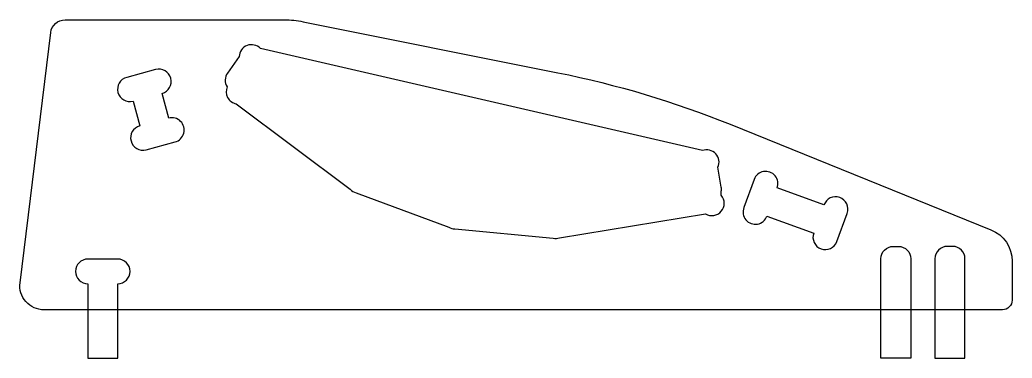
# Model space of a CAD drawing. Header units: millimetres. Extents: x 0 to 205, y 5 to 75.
import ezdxf

# ---------------------------------------------------------------- set-up
doc = ezdxf.new("R2010")
doc.units = ezdxf.units.MM

msp = doc.modelspace()

# ---------------------------------------------------------------- linework, layer by layer
for points in [[(9.37, 75), (54.73, 75, -0.049443), (58.66, 74.61), (111.35, 64.06, -0.046624), (147, 53.39), (201.01, 31.57, -0.305731), (205.39, 25.08), (205.39, 17, -0.414214), (203.39, 15), (5, 15, -0.450467), (0.04, 20.61), (6.39, 72.37, -0.378866)], [(29.43, 59.78, 1), (28.11, 64.71), (22.12, 63.1, 1), (23.44, 58.17), (24.82, 53.06, 1), (26.14, 48.13), (32.13, 49.73, 1), (30.81, 54.66)], [(166.44, 36.7), (156.76, 40.22, 1), (151.97, 41.97), (149.85, 36.14, 1.009479), (154.64, 34.4), (164.32, 30.87, 1), (169.11, 29.13), (171.23, 34.96, 1)], [(184.42, 5), (178.22, 5), (178.22, 25.57, -0.414214), (180.77, 28.12), (181.87, 28.12, -0.414214), (184.42, 25.57)], [(189.42, 5), (195.62, 5), (195.62, 25.57, 0.414214), (193.07, 28.12), (191.97, 28.12, 0.414214), (189.42, 25.57)], [(20.27, 25.5), (14.07, 25.5, 1), (14.07, 20.4), (14.07, 5), (20.27, 5), (20.27, 20.4, 1)]]:
    msp.add_lwpolyline(points, format="xyb", close=True)
at = {"linetype": 'Continuous'}
msp.add_lwpolyline([(141.27, 47.94), (49.8, 69.06, 0.668179), (45.4, 67.39), (42.98, 64, 0.307385), (42.91, 61.13, 0.480455), (44.8, 57.63), (68.35, 39.95, 0.144077), (69.61, 39.24), (88.76, 32.08, 0.131652), (90.05, 31.78), (110.4, 29.82, 0.130654), (111.71, 29.87), (141.93, 34.86, 0.848249), (145.19, 38.7), (145.19, 39.54, 0.084973), (145.19, 40.4), (144.5, 44.51, 0.668179)], format="xyb", close=True, dxfattribs=at)

doc.saveas('drawing.dxf')
